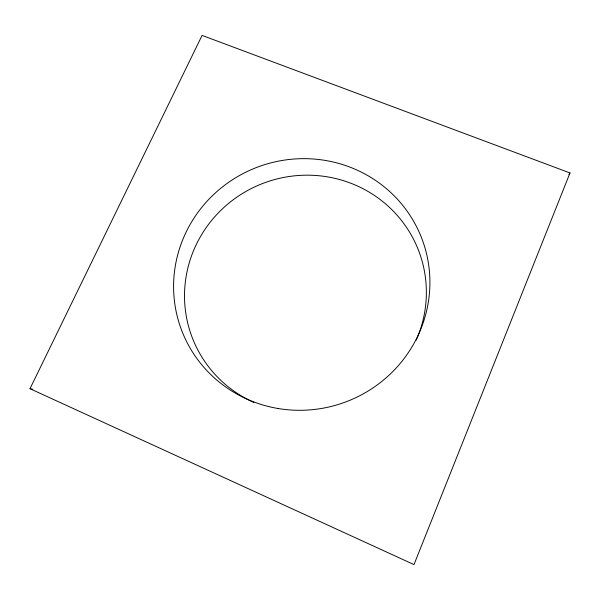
<?xml version="1.0" encoding="UTF-8"?>
<svg xmlns="http://www.w3.org/2000/svg" width="600" height="600" viewBox="0 0 600 600"><rect width="100%" height="100%" fill="white"/><g stroke="black" fill="none" stroke-linecap="round" stroke-linejoin="round"><path stroke-width="0.9" d="M570 172.958L413.993 564.6L30 388.695L202.08 35.4L570 172.958L568.92 174.488M30 388.695L32.723 389.257M253.822 402.45A121.26 118.62 -20.9 0 1 195.593 245.978A121.26 118.62 -20.9 0 1 354.96 184.905A121.26 118.62 -20.9 0 1 416.228 340.215M278.243 408.533A128.565 125.422 -20.9 0 0 422.618 240.675A128.565 125.422 -20.9 0 0 204.397 204.225A128.565 125.422 -20.9 0 0 278.243 408.533"/></g></svg>
